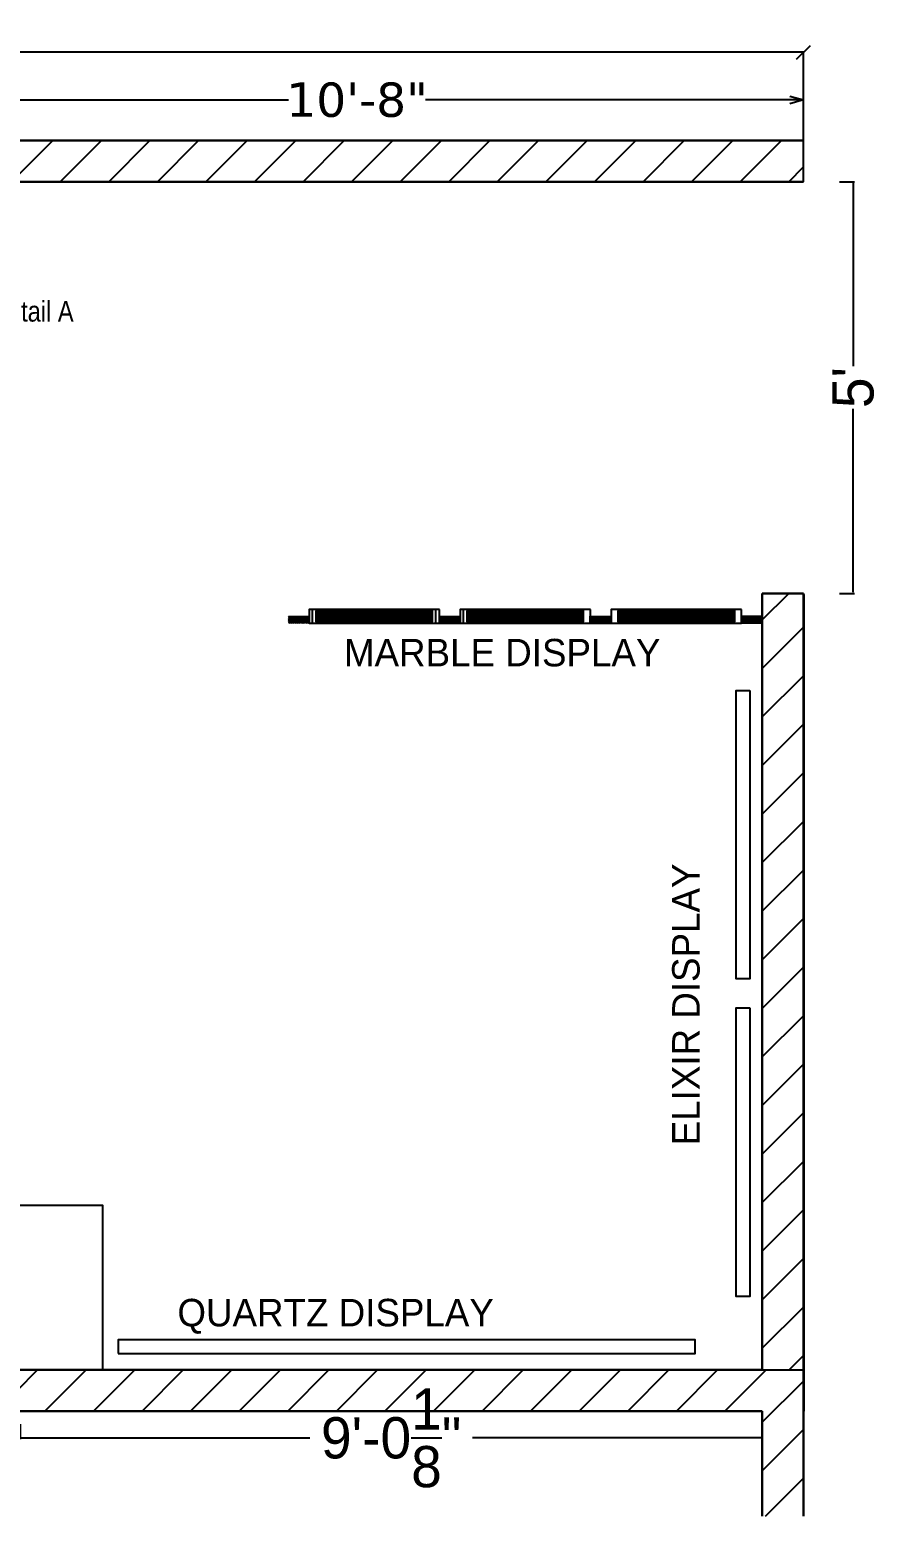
# Model space of a CAD drawing. Header units: inches. Extents: x -137722 to 81594, y -22256 to -1207.
# Drawn here: x -60023 to -59899.1, y -3862.2 to -3645.7 of the extents above; entities that cross this region are included whole.
import ezdxf

# ---------------------------------------------------------------- set-up
doc = ezdxf.new("R2010")
doc.units = ezdxf.units.IN
doc.header["$LTSCALE"] = 0.05
doc.header["$MEASUREMENT"] = 0
doc.header["$PDMODE"] = 3
doc.header["$PDSIZE"] = -4
doc.linetypes.add('DASHED2', pattern=[0.375, 0.25, -0.125])
doc.layers.get('Defpoints').update_dxf_attribs({"linetype": 'DASHED2'})
for name, color, linetype in [('Civil Dimension - Text', 7, 'Continuous'), ('DIM', 1, 'Continuous'), ('HATCH', 251, 'Continuous'), ('Layer2', 7, 'Continuous'), ('text', 176, 'Continuous')]:
    doc.layers.add(name, color=color, linetype=linetype)
doc.layers.add('FURNITURE', color=36, linetype='Continuous', lineweight=18)
doc.layers.add('WALL', color=7, linetype='Continuous', lineweight=35)
doc.styles.add('4MMOF3-8', font='ARIALN.TTF', dxfattribs={"height": 5.12})
doc.styles.add('ARIAL', font='verdana.ttf')
doc.styles.add('ArNr-5', font='ARIALN.TTF', dxfattribs={"height": 5})
doc.styles.get("Standard").update_dxf_attribs({"font": 'stylu.ttf', "height": 6})
doc.dimstyles.new('ArNr-5', dxfattribs={"dimtxt": 5, "dimasz": 2, "dimexe": 0.18, "dimexo": 0.0625, "dimgap": 0.09, "dimtad": 0, "dimdec": 4, "dimzin": 0, "dimdsep": 46, "dimlunit": 4, "dimtxsty": 'ArNr-5', "dimblk": 'OPEN30', "dimcen": 0.09, "dimclrd": 1, "dimclre": 1, "dimclrt": 3, "dimadec": 0, "dimazin": 0, "dimtfac": 1, "dimtdec": 4, "dimtofl": 0, "dimtmove": 0, "dimatfit": 3, "dimfxl": 0.18, "dimtolj": 1, "dimtzin": 0, "dimarcsym": 0})
doc.dimstyles.get("Standard").update_dxf_attribs({"dimtxt": 0.75, "dimasz": 0.18, "dimexe": 0.18, "dimexo": 0.0625, "dimgap": 0.09, "dimtad": 0, "dimtih": 1, "dimtoh": 1, "dimdec": 3, "dimzin": 0, "dimdsep": 46, "dimlunit": 4, "dimtxsty": 'Standard', "dimcen": 0.09, "dimadec": 0, "dimazin": 0, "dimtfac": 1, "dimtdec": 3, "dimtofl": 0, "dimtmove": 0, "dimatfit": 3, "dimfxl": 1, "dimtolj": 1, "dimtzin": 0, "dimarcsym": 0})
pattern_1 = [(45, (-148662.145, 8882.5446), (-3.5355339, 3.5355339), [])]

# ---------------------------------------------------------------- blocks, each defined once
blk = doc.blocks.new('_OBLIQUE')
at = {"color": 0, "linetype": 'ByBlock'}
blk.add_line((-0.5, -0.5), (0.5, 0.5), dxfattribs=at)
blk = doc.blocks.new('_Open30')
at = {"color": 0, "linetype": 'ByBlock', "lineweight": -2}
for p, q in [((-1, 0.27), (0, 0)), ((0, 0), (-1, -0.27)), ((0, 0), (-1, 0))]:
    blk.add_line(p, q, dxfattribs=at)
blk = doc.blocks.new('*D675')
at = {"layer": 'Defpoints', "color": 0, "transparency": 16777216}
for p in [(-59910.3, -3655.98), (-60038.3, -3661.88), (-59910.3, -3667.88)]:
    blk.add_point(p, dxfattribs=at)
at = {"layer": 'DIM', "color": 1, "lineweight": -2, "transparency": 16777216}
for p, q in [((-60038.3, -3661.88), (-60038.3, -3655.98)), ((-60038.3, -3655.98), (-59985.26, -3655.98)), ((-59912.3, -3655.98), (-59965.34, -3655.98)), ((-59910.3, -3667.88), (-59910.3, -3655.98))]:
    blk.add_line(p, q, dxfattribs=at)
at = {"layer": 'DIM', "color": 1, "lineweight": -2, "transparency": 16777216, "xscale": 2, "yscale": 2, "zscale": 2, "rotation": 180}
blk.add_blockref('_OBLIQUE', (-60038.3, -3655.98), dxfattribs=at)
at = {"layer": 'DIM', "color": 1, "lineweight": -2, "transparency": 16777216, "xscale": 2, "yscale": 2, "zscale": 2}
blk.add_blockref('_Open30', (-59910.3, -3655.98), dxfattribs=at)
at = {"layer": 'DIM', "color": 3, "transparency": 16777216, "insert": (-59975.3, -3655.98), "char_height": 5, "attachment_point": 5, "style": 'ARIAL'}
blk.add_mtext('\\A1;10\'-8"', dxfattribs=at)
blk = doc.blocks.new('*D676')
at = {"layer": 'Defpoints', "color": 0, "transparency": 16777216}
for p in [(-59910.3, -3649.03), (-60222.3, -3658.93), (-59910.3, -3661.88)]:
    blk.add_point(p, dxfattribs=at)
at = {"layer": 'DIM', "color": 1, "lineweight": -2, "transparency": 16777216}
for p, q in [((-60222.3, -3658.93), (-60222.3, -3649.03)), ((-60222.3, -3649.03), (-60071.14, -3649.03)), ((-59910.3, -3649.03), (-60061.46, -3649.03)), ((-59910.3, -3661.88), (-59910.3, -3649.03))]:
    blk.add_line(p, q, dxfattribs=at)
at = {"layer": 'DIM', "color": 1, "lineweight": -2, "transparency": 16777216, "xscale": 2, "yscale": 2, "zscale": 2, "rotation": 180}
blk.add_blockref('_OBLIQUE', (-60222.3, -3649.03), dxfattribs=at)
at = {"layer": 'DIM', "color": 1, "lineweight": -2, "transparency": 16777216, "xscale": 2, "yscale": 2, "zscale": 2}
blk.add_blockref('_OBLIQUE', (-59910.3, -3649.03), dxfattribs=at)
at = {"layer": 'DIM', "color": 3, "transparency": 16777216, "insert": (-60066.3, -3649.03), "char_height": 5, "attachment_point": 5, "style": 'ARIAL'}
blk.add_mtext("\\A1;26'", dxfattribs=at)
blk = doc.blocks.new('*D616')
at = {"layer": 'Civil Dimension - Text', "color": 0, "lineweight": -2, "transparency": 16777216}
for p, q in [((-60024.36, -3848.77), (-60024.36, -3850.95)), ((-59916.3, -3848.77), (-59916.3, -3850.95)), ((-60024.18, -3850.77), (-59982.16, -3850.77)), ((-59916.48, -3850.77), (-59958.51, -3850.77))]:
    blk.add_line(p, q, dxfattribs=at)
at = {"layer": 'Civil Dimension - Text', "color": 0, "transparency": 16777216}
for points in [[(-60024.18, -3850.74), (-60024.18, -3850.8), (-60024.36, -3850.77)], [(-59916.48, -3850.74), (-59916.48, -3850.8), (-59916.3, -3850.77)]]:
    blk.add_solid(points, dxfattribs=at)
at = {"layer": 'Defpoints', "color": 0, "transparency": 16777216}
for p in [(-59916.3, -3838.52), (-60024.36, -3840.88), (-59916.3, -3850.77)]:
    blk.add_point(p, dxfattribs=at)
at = {"layer": 'Civil Dimension - Text', "transparency": 16777216, "insert": (-59970.33, -3850.77), "char_height": 6, "attachment_point": 5}
blk.add_mtext('\\A1;9\'-0{\\H1x;\\S1/8;}"', dxfattribs=at)
blk = doc.blocks.new('*D654')
at = {"layer": 'Defpoints', "color": 0, "transparency": 16777216}
for p in [(-59910.3, -3667.88), (-59916.3, -3727.83), (-59903.06, -3727.83)]:
    blk.add_point(p, dxfattribs=at)
at = {"layer": 'Layer2', "color": 0, "lineweight": -2, "transparency": 16777216}
for p, q in [((-59905.06, -3667.88), (-59902.88, -3667.88)), ((-59903.06, -3668.06), (-59903.06, -3694.74)), ((-59903.06, -3727.65), (-59903.06, -3700.97)), ((-59905.06, -3727.83), (-59902.88, -3727.83))]:
    blk.add_line(p, q, dxfattribs=at)
at = {"layer": 'Layer2', "color": 0, "transparency": 16777216}
for points in [[(-59903.09, -3668.06), (-59903.03, -3668.06), (-59903.06, -3667.88)], [(-59903.09, -3727.65), (-59903.03, -3727.65), (-59903.06, -3727.83)]]:
    blk.add_solid(points, dxfattribs=at)
at = {"layer": 'Layer2', "transparency": 16777216, "insert": (-59903.06, -3697.85), "char_height": 6, "attachment_point": 5, "rotation": 90}
blk.add_mtext("\\A1;5'", dxfattribs=at)

msp = doc.modelspace()

# ---------------------------------------------------------------- hatches: boundary and pattern name
at = {"layer": 'Civil Dimension - Text', "ltscale": 50, "true_color": 0xcd2027}
h = msp.add_hatch(dxfattribs=at)
h.set_pattern_fill('ANSI31', color=242)
h.set_pattern_definition([(45, (8536.62714, 3825.28418), (-0.08838834765, 0.08838834765), [])])
h.paths.add_polyline_path([(-59985.2895, -3731.1428), (-59982.2756, -3731.1428), (-59982.2845, -3732.1428), (-59985.2895, -3732.1428)])
h = msp.add_hatch(dxfattribs=at)
h.set_pattern_fill('ANSI31', color=242)
h.set_pattern_definition([(45, (8558.62219, 3825.28418), (-0.08838834765, 0.08838834765), [])])
h.paths.add_polyline_path([(-59963.2945, -3731.1428), (-59960.2805, -3731.1428), (-59960.2895, -3732.1428), (-59963.2945, -3732.1428)])
h = msp.add_hatch(dxfattribs=at)
h.set_pattern_fill('ANSI31', color=242)
h.set_pattern_definition([(45, (8580.61723, 3825.28418), (-0.08838834765, 0.08838834765), [])])
h.paths.add_polyline_path([(-59941.2994, -3731.1428), (-59938.2855, -3731.1428), (-59938.2945, -3732.1428), (-59941.2994, -3732.1428)])
h = msp.add_hatch(dxfattribs=at)
h.set_pattern_fill('ANSI31', color=242)
h.set_pattern_definition([(45, (8514.6321, 3825.28418), (-0.08838834765, 0.08838834765), [])])
h.paths.add_polyline_path([(-59916.2994, -3731.1428), (-59919.3133, -3731.1428), (-59919.3044, -3732.1428), (-59916.2994, -3732.1428)])
at = {"layer": 'HATCH', "true_color": 0x636466}
h = msp.add_hatch(dxfattribs=at)
h.set_pattern_fill('ANSI31', color=251, scale=40)
h.set_pattern_definition(pattern_1)
h.paths.add_polyline_path([(-59910.2994, -3661.8753), (-60038.2994, -3661.8753), (-60038.2994, -3667.8753), (-59910.2994, -3667.8753)])
h = msp.add_hatch(dxfattribs=at)
h.set_pattern_fill('ANSI31', color=251, scale=40)
h.set_pattern_definition([(45, (-19384.0856, 8007.1537), (-3.5355339, 3.5355339), [])])
h.paths.add_polyline_path([(-59910.2994, -3727.8298), (-59916.2994, -3727.8298), (-59916.2994, -3840.8753), (-59910.2994, -3840.8753)])
at = {"layer": 'HATCH', "ltscale": 50}
h = msp.add_hatch(dxfattribs=at)
h.set_pattern_fill('ANSI31', color=256)
h.set_pattern_definition([(45, (10643.76167, 3862.46423), (-0.08838834765, 0.08838834765), [])])
h.paths.add_polyline_path([(-59981.3052, -3730.3628), (-59964.3052, -3730.3628), (-59964.3052, -3731.1428), (-59981.3052, -3731.1428)])
h = msp.add_hatch(dxfattribs=at)
h.set_pattern_fill('ANSI31', color=256)
h.set_pattern_definition([(45, (10643.76167, 3861.68423), (-0.08838834765, 0.08838834765), [])])
h.paths.add_polyline_path([(-59981.3052, -3731.1428), (-59964.3052, -3731.1428), (-59964.3052, -3731.9228), (-59981.3052, -3731.9228)])
h = msp.add_hatch(dxfattribs=at)
h.set_pattern_fill('ANSI31', color=256)
h.set_pattern_definition([(45, (10665.75671, 3862.46423), (-0.08838834765, 0.08838834765), [])])
h.paths.add_polyline_path([(-59959.3102, -3730.3628), (-59942.3102, -3730.3628), (-59942.3102, -3731.1428), (-59959.3102, -3731.1428)])
h = msp.add_hatch(dxfattribs=at)
h.set_pattern_fill('ANSI31', color=256)
h.set_pattern_definition([(45, (10665.75671, 3861.68423), (-0.08838834765, 0.08838834765), [])])
h.paths.add_polyline_path([(-59959.3102, -3731.1428), (-59942.3102, -3731.1428), (-59942.3102, -3731.9228), (-59959.3102, -3731.9228)])
h = msp.add_hatch(dxfattribs=at)
h.set_pattern_fill('ANSI31', color=256)
h.set_pattern_definition([(45, (10687.75175, 3862.46423), (-0.08838834765, 0.08838834765), [])])
h.paths.add_polyline_path([(-59937.3151, -3730.3628), (-59920.3151, -3730.3628), (-59920.3151, -3731.1428), (-59937.3151, -3731.1428)])
h = msp.add_hatch(dxfattribs=at)
h.set_pattern_fill('ANSI31', color=256)
h.set_pattern_definition([(45, (10687.75175, 3861.68423), (-0.08838834765, 0.08838834765), [])])
h.paths.add_polyline_path([(-59937.3151, -3731.1428), (-59920.3151, -3731.1428), (-59920.3151, -3731.9228), (-59937.3151, -3731.9228)])
at = {"layer": 'HATCH', "true_color": 0x636466}
h = msp.add_hatch(dxfattribs=at)
h.set_pattern_fill('ANSI31', color=251, scale=40)
h.set_pattern_definition(pattern_1)
h.paths.add_polyline_path([(-59910.2994, -3840.8753), (-60222.2994, -3840.8753), (-60222.2994, -3846.8753), (-59916.2994, -3846.8753), (-59916.2994, -3862.1969), (-59910.2994, -3862.1969)])

# ---------------------------------------------------------------- linework, layer by layer
at = {"layer": 'Civil Dimension - Text', "color": 244, "ltscale": 50, "true_color": 0x991b1e}
for p, q in [((-59981.8032, -3732.1428), (-59981.8032, -3730.1428)), ((-59963.8056, -3732.1428), (-59963.8056, -3730.1428)), ((-59959.8082, -3732.1428), (-59959.8082, -3730.1428))]:
    msp.add_line(p, q, dxfattribs=at)
for points in [[(-59963.2945, -3730.1428), (-59982.2845, -3730.1428), (-59982.2845, -3732.1428), (-59963.2945, -3732.1428)], [(-59981.3052, -3730.3628), (-59981.3052, -3731.1428), (-59964.3052, -3731.1428), (-59964.3052, -3730.3628)], [(-59981.3052, -3731.1428), (-59981.3052, -3731.9228), (-59964.3052, -3731.9228), (-59964.3052, -3731.1428)], [(-59941.2994, -3730.1428), (-59960.2895, -3730.1428), (-59960.2895, -3732.1428), (-59941.2994, -3732.1428)], [(-59959.3102, -3730.3628), (-59959.3102, -3731.1428), (-59942.3102, -3731.1428), (-59942.3102, -3730.3628)], [(-59959.3102, -3731.1428), (-59959.3102, -3731.9228), (-59942.3102, -3731.9228), (-59942.3102, -3731.1428)], [(-59919.3044, -3730.1428), (-59938.2945, -3730.1428), (-59938.2945, -3732.1428), (-59919.3044, -3732.1428)], [(-59937.3151, -3730.3628), (-59937.3151, -3731.1428), (-59920.3151, -3731.1428), (-59920.3151, -3730.3628)], [(-59937.3151, -3731.1428), (-59937.3151, -3731.9228), (-59920.3151, -3731.9228), (-59920.3151, -3731.1428)]]:
    msp.add_lwpolyline(points, close=True, dxfattribs=at)
at = {"layer": 'FURNITURE', "ltscale": 50}
for p, q in [((-59985.2895, -3731.1428), (-59982.2845, -3731.1428)), ((-59963.2945, -3731.1428), (-59960.2895, -3731.1428)), ((-59941.3837, -3732.1428), (-59941.3837, -3731.1428)), ((-59941.2994, -3731.1428), (-59938.2945, -3731.1428)), ((-59916.2994, -3731.1428), (-59919.3044, -3731.1428)), ((-59916.2994, -3732.1428), (-59916.2994, -3731.1428))]:
    msp.add_line(p, q, dxfattribs=at)
at = {"layer": 'Layer2'}
for p, q in [((-59938.2945, -3731.1428), (-59938.2945, -3732.1428)), ((-59916.2994, -3731.1428), (-59916.2994, -3732.1428)), ((-59963.2945, -3732.1428), (-59960.2895, -3732.1428)), ((-59941.2994, -3732.1428), (-59938.2945, -3732.1428)), ((-59916.2994, -3732.1428), (-59919.3044, -3732.1428)), ((-59916.2994, -3840.8753), (-59910.2994, -3840.8753))]:
    msp.add_line(p, q, dxfattribs=at)
for points in [[(-59918.0992, -3741.9387), (-59918.0992, -3783.9387), (-59920.0992, -3783.9387), (-59920.0992, -3741.9387)], [(-59918.0992, -3788.1841), (-59918.0992, -3830.1841), (-59920.0992, -3830.1841), (-59920.0992, -3788.1841)], [(-60108.3638, -3816.8753), (-60012.3638, -3816.8753), (-60012.3638, -3840.8753), (-60108.3638, -3840.8753)], [(-60010.0722, -3838.504), (-59926.0722, -3838.504), (-59926.0722, -3836.504), (-60010.0722, -3836.504)]]:
    msp.add_lwpolyline(points, close=True, dxfattribs=at)
at = {"layer": 'WALL', "lineweight": 30}
for p, q in [((-59910.2994, -3661.8753), (-60222.2994, -3661.8753)), ((-59910.2994, -3667.8753), (-60038.2994, -3667.8753)), ((-59916.2994, -3840.8753), (-59916.2994, -3727.8298)), ((-59916.2994, -3727.8298), (-59910.2994, -3727.8298)), ((-59910.2994, -3727.8298), (-59910.2994, -3862.1969)), ((-60255.7525, -3840.8753), (-59916.2994, -3840.8753)), ((-60255.7525, -3846.8753), (-59916.2994, -3846.8753)), ((-59916.2994, -3846.8753), (-59916.2994, -3862.1969))]:
    msp.add_line(p, q, dxfattribs=at)
at = {"layer": 'WALL'}
msp.add_line((-59910.2994, -3727.9763), (-59910.2994, -3846.8753), dxfattribs=at)

# ---------------------------------------------------------------- texts
at = {"char_height": 4, "attachment_point": 1}
for s, insert in [('MARBLE DISPLAY', (-59977.2053, -3734.4465)), ('QUARTZ DISPLAY', (-60001.4499, -3830.5407))]:
    msp.add_mtext_dynamic_manual_height_columns(s, width=570.292204, gutter_width=12.5, heights=[95.5975], dxfattribs=dict(at, insert=insert))
at = {"insert": (-59929.4228, -3808.1795), "char_height": 4, "attachment_point": 1, "rotation": 90}
msp.add_mtext_dynamic_manual_height_columns('ELIXIR DISPLAY', width=570.292204, gutter_width=12.5, heights=[95.5975], dxfattribs=at)
at = {"layer": 'text', "ltscale": 50, "char_height": 3, "attachment_point": 4, "style": '4MMOF3-8', "bg_fill": 2}
for s, width, insert in [('{\\C242;\\c2564301;Detail A}', 69.876759, (-60028.5972, -3686.7667)), ('{\\C242;\\c2564301;Detail B}', 69.876759, (-60052.2865, -3709.8806)), ('\\pi32.60351,t86.60351;{\\fStylus BT|b0|i0|c0|p34;ELIXIR FULL SLAB DISPLAY}', 117.537917, (-60117.4455, -3810.939))]:
    msp.add_mtext_dynamic_manual_height_columns(s, width=width, gutter_width=15.396, heights=[0], dxfattribs=dict(at, insert=insert))

# ---------------------------------------------------------------- dimensions: what is measured, and where the dimension line sits
at = {"layer": 'Civil Dimension - Text'}
dim = msp.add_linear_dim(base=(-59916.2994, -3850.7749), p1=(-60024.3638, -3840.8753), p2=(-59916.2994, -3838.5158), dimstyle='Standard', override={"dimtih": 0, "dimtoh": 0, "dimclrt": 256, "dimtmove": 1, "dimfxl": 2, "dimfxlon": 1}, dxfattribs=at)
dim.commit()
dim.dimension.update_dxf_attribs({"geometry": '*D616', "text_midpoint": (-59970.3316, -3850.7749)})
at = {"layer": 'DIM'}
for base, p1, p2, override, picture, middle in [((-59910.2994, -3649.0306), (-60222.2994, -3658.9256), (-59910.2994, -3661.8753), {"dimexe": 0, "dimexo": 0, "dimdec": 3, "dimtxsty": 'ARIAL', "dimblk1": 'OBLIQUE', "dimblk2": 'OBLIQUE', "dimsah": 1, "dimtdec": 3, "dimtmove": 1, "dimfxl": 0}, '*D676', (-60066.2994, -3649.0306)), ((-59910.2994, -3655.9759), (-60038.2994, -3661.8753), (-59910.2994, -3667.8753), {"dimexe": 0, "dimexo": 0, "dimdec": 3, "dimtxsty": 'ARIAL', "dimblk1": 'OBLIQUE', "dimblk2": 'Open30', "dimsah": 1, "dimtdec": 3, "dimtmove": 1, "dimfxl": 0}, '*D675', (-59975.2994, -3655.9759))]:
    dim = msp.add_linear_dim(base=base, p1=p1, p2=p2, dimstyle='ArNr-5', override=override, dxfattribs=at)
    dim.commit()
    dim.dimension.update_dxf_attribs({"geometry": picture, "text_midpoint": middle})
at = {"layer": 'Layer2'}
dim = msp.add_linear_dim(base=(-59903.06049, -3727.82975), p1=(-59910.29941, -3667.87534), p2=(-59916.29941, -3727.82975), angle=90, dimstyle='Standard', override={"dimtih": 0, "dimtoh": 0, "dimclrt": 256, "dimfxl": 2, "dimfxlon": 1}, dxfattribs=at)
dim.commit()
dim.dimension.update_dxf_attribs({"geometry": '*D654', "text_midpoint": (-59903.06049, -3697.85255)})

doc.saveas('drawing.dxf')
